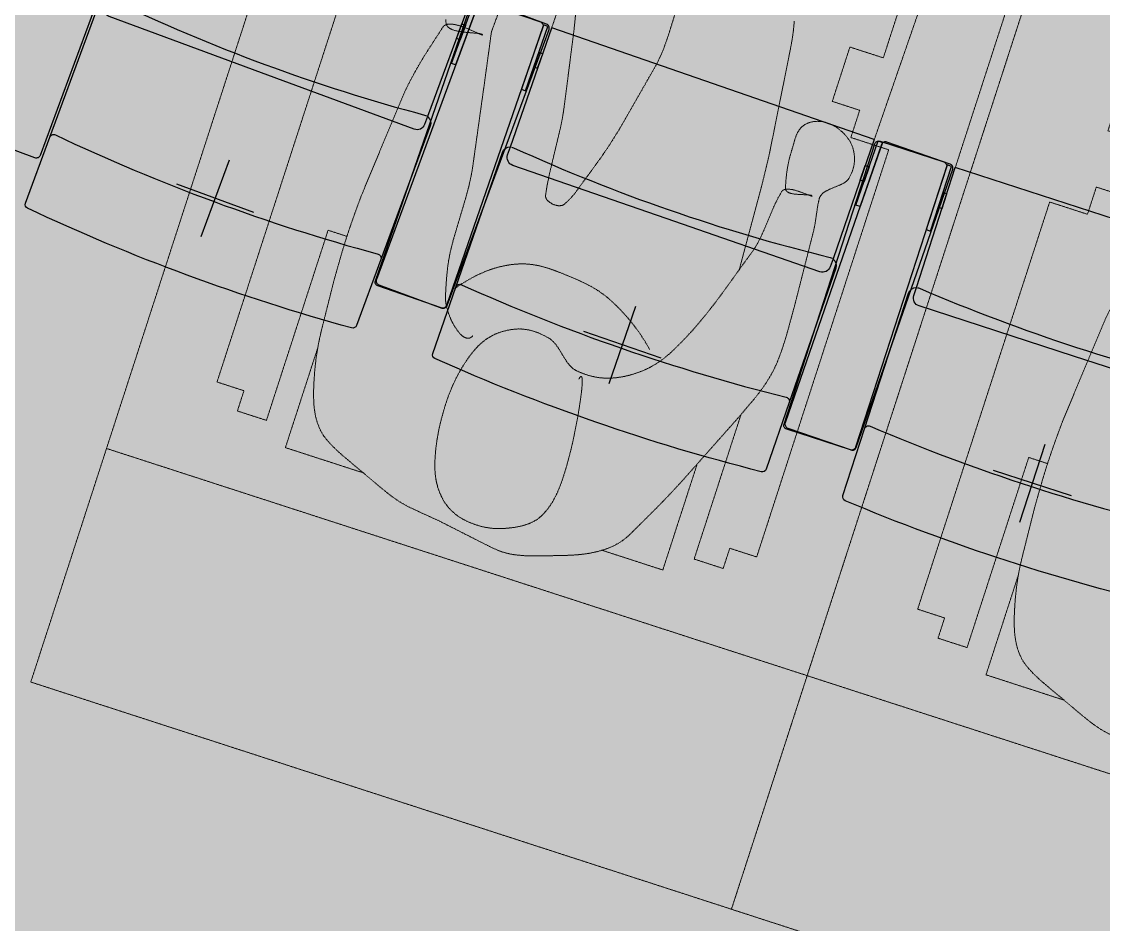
# Model space of a CAD drawing. Header units: millimetres. Extents: x 833941507 to 1669051331, y 817666127 to 1636299673.
# Drawn here: x 834550204 to 834551526, y 817990936 to 817992039 of the extents above; entities that cross this region are included whole.
import ezdxf

# ---------------------------------------------------------------- set-up
doc = ezdxf.new("R2010")
doc.units = ezdxf.units.MM
doc.header["$LTSCALE"] = 3
doc.linetypes.add('DASH', pattern=[0.35, 0.25, -0.1])
for name, color, linetype in [('CA_FURN', 9, 'Continuous'), ('UAJ-00XREF', 7, 'Continuous'), ('UAJ-90.7FURN', 8, 'Continuous')]:
    doc.layers.add(name, color=color, linetype=linetype)
for name, color, linetype, lineweight in [('Hatch (LTC&CB)', 252, 'Continuous', 35), ('UAJ-23FLOR-h', 251, 'Continuous', 9), ('UAJ-97FURN', 9, 'Continuous', 13)]:
    doc.layers.add(name, color=color, linetype=linetype, lineweight=lineweight)
doc.layers.add('UAJ-00ANNO-y', color=7, linetype='DASH', lineweight=15, true_color=0x999999)

# ---------------------------------------------------------------- blocks, each defined once
blk = doc.blocks.new('GBP-LTC-LB01')
at = {"layer": 'UAJ-23FLOR-h'}
h = blk.add_hatch(dxfattribs=at)
h.set_pattern_fill('EARTH,_O', color=256, scale=180, angle=45)
h.set_pattern_definition([(48.9989, (834576001.8, 818046085.3), (-112.727, 1612.5107), [1143, -1143]), (48.9989, (834575678.3, 818046366.6), (-112.727, 1612.5107), [1143, -1143]), (48.9989, (834575354.8, 818046647.8), (-112.727, 1612.5107), [1143, -1143]), (138.9989, (834575340.7, 818046849.3), (-1612.5107, -112.727), [1143, -1143]), (138.9989, (834575621.9, 818047172.8), (-1612.5107, -112.727), [1143, -1143]), (138.9989, (834575903.1, 818047496.3), (-1612.5107, -112.727), [1143, -1143])])
h.paths.add_polyline_path([(834572173.1, 818200349.2), (834310583.7, 818182062.1), (834331502.2, 817882831.7), (834364939.7, 817885169.2), (834473095.7, 818011283.6), (834480533.7, 818020120.4), (834485095.1, 818025709.5), (834491375.7, 818033619), (834497063.4, 818041013), (834493145.8, 818043678.7), (834512788.5, 818074029.2), (834518712.5, 818083675.2), (834526231.3, 818096325.1), (834534646, 818111073), (834545956, 818131981.3), (834557204.6, 818154198.8), (834564040, 818168496.8), (834570941.2, 818183576.4), (834578367.8, 818200696.3)])
h.paths.add_polyline_path([(834382131.3, 817956470), (834418268.7, 817958996.1), (834422062.4, 817963855.9), (834428403, 817964299.4), (834467239.2, 818010695.6), (834466445.2, 818021738.8), (834476097.7, 818035709), (834485267.1, 818048983.2), (834487014.9, 818051460.4), (834497268.3, 818067303.4), (834492893.4, 818129890.1), (834448056.6, 818126755.7), (834416896.6, 818105052.1), (834382061.4, 818080789), (834386167.4, 818022059.2), (834377588.4, 818021459.5)], flags=16)
edge = h.paths.add_edge_path(flags=16)
edge.add_line((834540292.3, 818142076.1), (834533466.3, 818141614.1))
edge.add_line((834533466.3, 818141614.1), (834523258, 818143862.7))
edge.add_line((834523258, 818143862.7), (834525896.9, 818155838.9))
edge.add_arc((834558382.4, 818267025.4), 115835, 237.218398, 253.713127, ccw=False)
edge.add_line((834495664.9, 818169638.3), (834498267.6, 818132357))
edge.add_line((834498267.6, 818132357), (834496346.4, 818130135))
edge.add_line((834496346.4, 818130135), (834492879.9, 818129892.7))
edge.add_line((834492879.9, 818129892.7), (834494229.6, 818110587.6))
edge.add_line((834494229.6, 818110587.6), (834496326.1, 818110708.4))
edge.add_line((834496326.1, 818110708.4), (834498420.2, 818080753.6))
edge.add_line((834498420.2, 818080753.6), (834498046.1, 818080727.4))
edge.add_line((834498046.1, 818080727.4), (834498254.5, 818077746.4))
edge.add_line((834498254.5, 818077746.4), (834503061.1, 818078082.4))
edge.add_line((834503061.1, 818078082.4), (834504979.5, 818081212.1))
edge.add_line((834504979.5, 818081212.1), (834509429, 818088470.9))
edge.add_line((834509429, 818088470.9), (834515217.2, 818097913.6))
edge.add_line((834515217.2, 818097913.6), (834526067.4, 818116415.5))
edge.add_line((834526067.4, 818116415.5), (834532489.2, 818127888.7))
edge.add_line((834532489.2, 818127888.7), (834534830.9, 818132146.3))
edge.add_line((834534830.9, 818132146.3), (834540292.3, 818142076.1))
h = blk.add_hatch(dxfattribs=at)
h.set_pattern_fill('EARTH,_O', color=256, scale=180, angle=45)
h.set_pattern_definition([(45.0000001, (-1082349.7, 54794.9), (-3e-06, 1616.4461018), [1143, -1143]), (45.0000001, (-1082652.8, 55098), (-3e-06, 1616.4461018), [1143, -1143]), (45.0000001, (-1082955.9, 55401.1), (-3e-06, 1616.4461018), [1143, -1143]), (135.0000001, (-1082955.9, 55603.1), (-1616.4461018, -3e-06), [1143, -1143]), (135.0000001, (-1082652.8, 55906.2), (-1616.4461018, -3e-06), [1143, -1143]), (135.0000001, (-1082349.7, 56209.3), (-1616.4461018, -3e-06), [1143, -1143])])
h.paths.add_polyline_path([(834669469.3, 818015499.2), (834651080.8, 818014213.8), (834651091.3, 818014066), (834669479.8, 818015351.5)], flags=16)
edge = h.paths.add_edge_path()
edge.add_arc((834611763.6, 818123015.1), 22001.3, 94.00072, 118.68868)
edge.add_line((834601201.9, 818142315.5), (834593918.3, 818141228.4))
edge.add_arc((834611768.4, 818123014), 25502.7, 93.99716, 134.42127, ccw=False)
edge.add_line((834609990.7, 818148454.7), (834618164.4, 818149025.8))
edge.add_line((834618164.4, 818149025.8), (834618408.3, 818145534.9))
edge.add_line((834618408.3, 818145534.9), (834616365.4, 818145392.2))
edge.add_line((834616365.4, 818145392.2), (834616609.4, 818141900.7))
edge.add_line((834616609.4, 818141900.7), (834611621.5, 818141552.2))
edge.add_line((834611621.5, 818141552.2), (834611377.6, 818145043.1))
edge.add_line((834611377.6, 818145043.1), (834610228.6, 818144962.7))
h.paths.add_polyline_path([(834673232.9, 818197365.9), (834607546.5, 818192773.9), (834599172.5, 818174435.3), (834588349.1, 818152374.5), (834578621.5, 818133890.7), (834568418.3, 818115665.3), (834556456.7, 818095618.3), (834546606.4, 818080041.6), (834532219.3, 818058623.7), (834523692.2, 818046595.7), (834515683.5, 818035708.5), (834508244.2, 818025929.9), (834500656.3, 818016266.1), (834489786.8, 818002934.1), (834483448.3, 817995421.3), (834478637.6, 817989841.7), (834458453.8, 817967379.3), (834441506.5, 817949096.4), (834383075.7, 817886437.1), (834482026.7, 817893354.5), (834551919, 817920008.6), (834634905.1, 817930637.1), (834634023, 817939309.4), (834633770.1, 817941795.9), (834633577.7, 817943687), (834508697, 817930983.6), (834507053.5, 817930191.4), (834506409.5, 817939427), (834507656.9, 817945566.7), (834503417.1, 818006767), (834503064.4, 818011762.7), (834514052.9, 818025791.9), (834520784.7, 818034889.3), (834526318.9, 818042436.9), (834532381.7, 818050705.6), (834536345.7, 818056472.7), (834542258.4, 818065225.6), (834550405.9, 818077286.9), (834561579, 818095002), (834574522.7, 818117080), (834587768.9, 818140310.2), (834609774.1, 818143595), (834610002, 818140335.9), (834634252.5, 818142031.5), (834636806.9, 818105492.5), (834642791.5, 818105913.7), (834646278.6, 818056032.6), (834640293.2, 818055614.2), (834643382.3, 818011424.9), (834641138.4, 818011268), (834645775.8, 817944927.9), (834639048.4, 817944243.5), (834640362.1, 817931328.1), (834651070.4, 817932706.9), (834650587.7, 817936476.1), (834685105.7, 817940896.9), (834685588.5, 817937127.6), (834691373.8, 817937868.6)])
blk = doc.blocks.new('*U1202')
at = {"layer": 'UAJ-00ANNO-y'}
blk.add_lwpolyline([(337.6, -208.6), (587.1, -208.6, 0.414214), (597.1, -198.6), (597.1, 0), (597.1, 198.6, 0.414214), (587.1, 208.6), (337.6, 208.6)], format="xyb", dxfattribs=at)
at = {"layer": 'UAJ-90.7FURN'}
for p, q in [((337.6, 208.6), (337.6, -208.6)), ((0, 50), (0, -50)), ((-50, 0), (50, 0))]:
    blk.add_line(p, q, dxfattribs=at)
for points in [[(-30, 224), (-30, 306, -0.414214), (-25, 311), (334.8, 311, -0.414214), (339.8, 306), (339.8, 224, -0.414214), (334.8, 219), (-25, 219, -0.414214)], [(-86, -215.6), (-0.1, -215.6, 0.440414), (4.9, -210.1, -0.044339), (4.9, 210.1, 0.440414), (-0.1, 215.6), (-86, 215.6, 0.389351), (-91, 211, 0.042839), (-91, -211, 0.389351)], [(339.8, -306), (339.8, -224, 0.414214), (334.8, -219), (-25, -219, 0.414214), (-30, -224), (-30, -306, 0.414214), (-25, -311), (334.8, -311, 0.414214)]]:
    blk.add_lwpolyline(points, format="xyb", close=True, dxfattribs=at)
for points in [[(183.3, 209, 0.316066), (173.9, 215.6), (-0.1, 215.6)], [(183.5, 208.6), (173.2, 208.6, 0.414214), (163.2, 198.6), (163.2, 0), (163.2, -198.6, 0.414214), (173.2, -208.6), (183.5, -208.6)], [(183.8, -207.2, 0.064889), (183.9, -204.6, -0.046607), (183.9, 204.6, 0.066248), (183.8, 207.3)], [(-0.1, -215.6), (173.9, -215.6, 0.325586), (183.5, -208.6, -0.046607)], [(183.5, -208.6), (337.6, -208.6, 0.414214)]]:
    blk.add_lwpolyline(points, format="xyb", dxfattribs=at)
for points in [[(337.6, 213.5), (337.6, 219), (254.5, 219), (254.5, 213.5)], [(304, 208.6), (304, 213.5), (285.2, 213.5), (285.2, 208.6)], [(304, -208.6), (304, -213.5), (285.2, -213.5), (285.2, -208.6)], [(337.6, -213.5), (337.6, -219), (254.5, -219), (254.5, -213.5)]]:
    blk.add_lwpolyline(points, close=True, dxfattribs=at)
blk.add_lwpolyline([(337.6, 208.6), (183.5, 208.6)], dxfattribs=at)
blk = doc.blocks.new('WH CH PLAN AT REAR')
at = {"layer": 'UAJ-00ANNO-y'}
for p, q in [((1400, 450), (0, 450)), ((1100, -450), (1100, 450)), ((1400, -450), (1400, 450)), ((1400, -450), (0, -450))]:
    blk.add_line(p, q, dxfattribs=at)
for points in [[(170, 103.5), (170, 224.1), (30.7, 224.1), (30.7, 268.9), (152.9, 268.9), (152.9, 305.7), (353.3, 305.7), (353.3, 262.8), (423.1, 262.8), (423.1, 298), (458.1, 298), (458.1, 346.6), (981.1, 346.6), (981.1, 312), (1007.1, 312), (1007.1, 274.7), (762.9, 274.7), (762.9, 250.5)], [(473.6, 217.3), (477.7, 215.6), (477.9, 215.5), (478, 215.4), (478.2, 215.3), (478.3, 215.3), (478.5, 215.2), (478.6, 215.1), (478.7, 215), (478.9, 214.9), (479, 214.8), (479.1, 214.7), (479.2, 214.7), (479.4, 214.6), (479.5, 214.5), (479.6, 214.3), (479.7, 214.2), (479.8, 214.1), (480, 214), (480.1, 213.9), (480.2, 213.8), (480.3, 213.7), (480.4, 213.6), (480.5, 213.4), (480.6, 213.3), (480.7, 213.2), (480.8, 213), (480.8, 212.9), (480.9, 212.8), (481, 212.6), (481.1, 212.5), (481.2, 212.4), (481.3, 212.2), (481.3, 212.1), (481.5, 211.8), (481.6, 211.5), (481.8, 211.1), (481.9, 210.8), (482, 210.5), (482.1, 210.2), (482.2, 209.8), (482.3, 209.5), (482.4, 209.1), (482.5, 208.7), (482.5, 208.3), (482.6, 208), (482.7, 207.6), (482.7, 207.2), (482.8, 206.4), (482.9, 205.6), (482.9, 204.7), (482.9, 203.8), (482.9, 203), (482.9, 202.1), (482.8, 201.1), (482.6, 199.3), (482.4, 197.3), (482.1, 195.4), (481.8, 193.4), (481.4, 191.5), (480.6, 187.6), (478.1, 176.9), (477.5, 174.1), (477.3, 172.9), (477.2, 172.3), (477.2, 171.7), (477.1, 171.3), (477.1, 171), (477.1, 170.8), (477.1, 170.6), (477.1, 170.4), (477.1, 170.2), (477.1, 170.1), (477.1, 170), (477.1, 169.9), (477.1, 169.8), (477.1, 169.7), (477.2, 169.7), (477.2, 169.6), (477.2, 169.5), (477.2, 169.5), (477.2, 169.4), (477.2, 169.3), (477.3, 169.3), (477.3, 169.2), (477.3, 169.1), (477.3, 169.1), (477.4, 169), (477.4, 169), (477.4, 169), (477.5, 168.9), (477.5, 168.9), (477.5, 168.8), (477.6, 168.8), (477.6, 168.8), (477.6, 168.8), (477.6, 168.8), (477.7, 168.7), (477.7, 168.7), (477.7, 168.7), (477.7, 168.7), (477.7, 168.8), (477.8, 168.8), (477.8, 168.8), (477.8, 168.8), (477.8, 168.8), (477.8, 168.9), (477.8, 168.9), (477.8, 168.9), (477.9, 169), (477.9, 169), (477.9, 169.1), (477.9, 169.1), (477.9, 169.2), (477.9, 169.2), (477.9, 169.3), (477.9, 169.5), (477.9, 169.6), (477.9, 169.8), (477.9, 170.2), (477.9, 170.6), (477.8, 171.7), (476.2, 185.9), (475.8, 190.4), (475.7, 192.7), (475.6, 195), (475.6, 197.3), (475.7, 199.5), (475.8, 201.7), (475.9, 202.8), (476, 203.9), (476.1, 204.9), (476.2, 205.9), (476.4, 206.9), (476.6, 207.9), (476.8, 208.8), (476.9, 209.3), (477.1, 209.7), (477.2, 210.2), (477.3, 210.6), (477.5, 211), (477.6, 211.5), (477.8, 211.9), (478, 212.3), (478.1, 212.6), (478.3, 213), (478.5, 213.4), (478.7, 213.7), (478.9, 214.1), (479.1, 214.4), (479.3, 214.6), (479.4, 214.7), (479.5, 214.9), (479.6, 215), (479.7, 215.2), (479.8, 215.3), (480, 215.5), (480.1, 215.6), (480.2, 215.7), (480.4, 215.9), (480.5, 216), (480.6, 216.1), (480.8, 216.3), (480.9, 216.4), (481, 216.5), (481.2, 216.6), (481.3, 216.7), (481.5, 216.8), (481.6, 216.9), (481.8, 217), (481.9, 217.1), (482.1, 217.2), (482.3, 217.3), (482.4, 217.4), (482.6, 217.5), (482.8, 217.5), (482.9, 217.6), (483.1, 217.7), (483.3, 217.7), (483.4, 217.8), (483.6, 217.9), (483.8, 217.9), (520.2, 227.6), (532.5, 230.5), (544.9, 233.1), (557.3, 235.4), (563.5, 236.4), (569.8, 237.3), (576, 238), (582.3, 238.6), (708.6, 249), (729.8, 249.9), (751, 250.4), (767.8, 250.5), (784.5, 250.2), (817.8, 249), (884.5, 244.5), (892.6, 243.7), (900.6, 242.8), (908.6, 241.6), (916.6, 240.3), (924.5, 238.7), (932.5, 237), (940.4, 235), (948.4, 232.9), (956.8, 230.5), (961, 229.1), (965.2, 227.6), (969.3, 226.1), (973.4, 224.4), (975.4, 223.5), (977.3, 222.5), (979.3, 221.5), (981.2, 220.5), (983.1, 219.5), (985, 218.4), (986.8, 217.2), (988.6, 216.1), (990.3, 214.8), (992, 213.6), (993.7, 212.2), (995.3, 210.9), (996.9, 209.5), (998.4, 208), (999.2, 207.2), (999.9, 206.5), (1000.6, 205.7), (1001.3, 204.9), (1002, 204.1), (1002.7, 203.2), (1003.4, 202.4), (1004, 201.6), (1004.6, 200.7), (1005.3, 199.8), (1005.9, 198.9), (1006.4, 198), (1008.3, 194.9), (1010.1, 191.7), (1011.9, 188.6), (1013.5, 185.4), (1015.1, 182.2), (1016.6, 178.9), (1019.4, 172.4), (1043, 114.3), (1046.1, 106.3), (1047.5, 102.3), (1048.9, 98.3), (1050.1, 94.2), (1051.3, 90.1), (1052.3, 86), (1052.7, 84), (1053.1, 81.9), (1054.1, 76.1), (1054.9, 70.3), (1059, 35.2), (1069.4, -30.7), (1070.6, -40.1), (1070.8, -42.5), (1071, -44.8), (1071, -47.1), (1071.1, -49.4), (1071, -51.7), (1070.9, -54.1), (1070.7, -56.4), (1070.5, -58.7), (1070.2, -61), (1069.9, -63.3), (1069.5, -65.6), (1069, -67.9), (1068, -72.4), (1066.9, -77), (1065.6, -81.6), (1064.2, -86.2), (1054.9, -113.6), (1049.6, -128.6), (1046.7, -135.9), (1045.2, -139.5), (1043.6, -143), (1041.9, -146.5), (1040.2, -150), (1038.3, -153.5), (1036.4, -156.9), (1034.3, -160.2), (1032.1, -163.6), (1029.8, -166.9), (1027.3, -170.1), (1026, -171.7), (1024.6, -173.3), (1023.3, -174.8), (1021.9, -176.3), (1020.4, -177.8), (1019, -179.2), (1017.5, -180.5), (1016, -181.8), (1014.4, -183.1), (1012.8, -184.3), (1011.2, -185.4), (1009.6, -186.6), (1007.9, -187.7), (1006.2, -188.7), (1004.5, -189.7), (1002.7, -190.7), (962.2, -211.6), (941.8, -221.6), (921.1, -231.2), (826.2, -272.7), (798.6, -284.1), (789.3, -287.5), (784.6, -289.1), (779.9, -290.6), (775.2, -292), (770.4, -293.2), (765.7, -294.3), (760.9, -295.3), (758.5, -295.7), (756.1, -296), (753.7, -296.4), (751.2, -296.6), (746.5, -297.1), (741.8, -297.4), (732.4, -297.8), (722.9, -297.9), (713.4, -297.8), (675.2, -296), (582.1, -290), (579.5, -289.8), (577, -289.5), (571.9, -288.9), (551.5, -285.5), (546.5, -284.8), (544, -284.6), (541.6, -284.3), (541.2, -284.3), (540.9, -284.3), (540.6, -284.3), (540.2, -284.3), (539.9, -284.3), (539.6, -284.3), (539.3, -284.4), (538.9, -284.4), (538.6, -284.5), (538.3, -284.5), (538, -284.6), (537.7, -284.7), (537.4, -284.8), (537, -284.8), (536.7, -284.9), (536.4, -285.1), (536.1, -285.2), (535.8, -285.3), (535.5, -285.4), (535.2, -285.6), (534.9, -285.7), (534.6, -285.9), (534.3, -286), (534, -286.2), (533.8, -286.3), (533.5, -286.5), (532.9, -286.9), (532.3, -287.3), (531.7, -287.7), (531.2, -288.1), (530.6, -288.6), (530.1, -289.1), (529.5, -289.6), (529, -290.1), (528.5, -290.6), (527.4, -291.7), (526.3, -292.8), (525.3, -294), (518, -302.6), (517, -303.7), (515.9, -304.8), (514.9, -305.9), (514.3, -306.4), (513.8, -306.9), (513.2, -307.3), (512.7, -307.8), (512.1, -308.2), (511.6, -308.6), (511, -309), (510.4, -309.4), (510.1, -309.5), (509.8, -309.7), (509.5, -309.9), (509.3, -310), (509, -310.2), (508.7, -310.3), (508.4, -310.4), (508.1, -310.6), (507.8, -310.7), (507.5, -310.8), (507.2, -310.9), (506.9, -311), (506.5, -311.1), (506.2, -311.1), (505.9, -311.2), (505.6, -311.3), (503.8, -311.6), (502, -311.9), (500.1, -312.1), (498.2, -312.3), (497.2, -312.3), (496.3, -312.4), (495.3, -312.4), (494.3, -312.4), (493.3, -312.4), (492.3, -312.3), (491.3, -312.3), (490.3, -312.2), (489.3, -312.1), (488.3, -312), (487.3, -311.8), (486.3, -311.6), (485.3, -311.4), (484.2, -311.2), (483.2, -310.9), (482.1, -310.6), (481.1, -310.2), (480.1, -309.9), (479, -309.4), (477.9, -309), (476.9, -308.5), (475.8, -308), (474.7, -307.4), (473.7, -306.8), (472.7, -306.3), (471.7, -305.7), (470.8, -305.1), (469.9, -304.5), (469.1, -303.9), (468.2, -303.2), (467.4, -302.6), (466.7, -301.9), (465.9, -301.3), (465.2, -300.6), (464.5, -299.9), (463.8, -299.3), (463.2, -298.6), (462.5, -297.9), (461.9, -297.2), (461.3, -296.5), (460.8, -295.8), (460.2, -295), (459.7, -294.3), (459.2, -293.6), (458.7, -292.8), (458.2, -292.1), (457.8, -291.3), (457.3, -290.6), (456.5, -289), (455.7, -287.5), (454.9, -285.9), (454.2, -284.4), (453.8, -283.2), (453.3, -282.1), (452.9, -280.9), (452.5, -279.8), (452.1, -278.5), (451.7, -277.3), (451.4, -276.1), (451.1, -274.8), (450.8, -273.5), (450.6, -272.2), (450.4, -270.9), (450.2, -269.6), (450.1, -268.3), (450, -266.9), (450, -265.6), (450, -264.2), (450, -262.9), (450, -262.2), (450.1, -261.5), (450.2, -260.8), (450.2, -260.1), (450.3, -259.4), (450.4, -258.8), (450.6, -258.1), (450.7, -257.4), (450.8, -256.7), (451, -256), (451.2, -255.4), (451.4, -254.7), (451.6, -254), (451.8, -253.3), (452, -252.7), (452.3, -252), (452.5, -251.3), (452.8, -250.7), (453.1, -250), (453.4, -249.3), (453.7, -248.7), (454.1, -248), (454.4, -247.4), (454.8, -246.7), (455.2, -246.1), (455.6, -245.4), (456.1, -244.8), (456.5, -244.1), (457, -243.5), (457.5, -242.9), (457.9, -242.3), (458.4, -241.8), (458.9, -241.2), (459.4, -240.7), (459.9, -240.2), (460.4, -239.8), (460.9, -239.3), (461.4, -238.9), (462, -238.5), (462.5, -238.1), (463, -237.8), (463.6, -237.4), (464.1, -237.1), (464.7, -236.8), (465.2, -236.5), (465.8, -236.3), (466.4, -236), (466.9, -235.8), (467.5, -235.5), (468.1, -235.3), (468.7, -235.1), (469.3, -235), (469.9, -234.8), (470.5, -234.6), (471.1, -234.5), (471.7, -234.4), (472.3, -234.2), (472.9, -234.1), (474.1, -234), (475.4, -233.8), (476.6, -233.7), (477.9, -233.7), (479.1, -233.6), (480.4, -233.6), (482.9, -233.7), (493.1, -234.1), (495.5, -234.1), (498.4, -234.2), (501.4, -234.3), (504.4, -234.4), (507.4, -234.6), (510.3, -234.9), (513.3, -235.3), (516.3, -235.6), (519.3, -236.1), (525.1, -237.1), (530.9, -238.3), (536.5, -239.7), (541.9, -241.2), (542, -241.3), (542.1, -241.3), (542.3, -241.4), (542.4, -241.4), (542.5, -241.4), (542.6, -241.5), (542.7, -241.5), (542.8, -241.6), (542.9, -241.7), (543, -241.7), (543.1, -241.8), (543.2, -241.8), (543.3, -241.9), (543.4, -242), (543.5, -242), (543.5, -242.1), (543.6, -242.2), (543.7, -242.2), (543.8, -242.3), (543.9, -242.4), (543.9, -242.5), (544, -242.6), (544.1, -242.6), (544.2, -242.7), (544.2, -242.8), (544.3, -242.9), (544.4, -243), (544.4, -243.1), (544.5, -243.2), (544.5, -243.3), (544.6, -243.4), (544.7, -243.5), (544.7, -243.6), (544.8, -243.7), (544.8, -243.8), (544.9, -243.9), (544.9, -244), (545, -244.1), (545, -244.2), (545, -244.3), (545.1, -244.6), (545.2, -244.8), (545.3, -245), (545.3, -245.3), (545.4, -245.5), (545.4, -245.8), (545.5, -246.1), (545.5, -246.3), (545.6, -246.6), (545.6, -246.9), (545.6, -247.2), (545.6, -247.5), (545.6, -248), (545.6, -248.7), (545.6, -249.3), (545.6, -249.9), (545.5, -250.6), (545.5, -251.2), (545.4, -251.9), (545.3, -252.6), (545, -254), (544.8, -255.4), (544.4, -256.9), (544.1, -258.3), (543.3, -261.2), (540.8, -270.1), (540.6, -271.1), (540.5, -271.6), (540.4, -272.1), (540.3, -272.5), (540.3, -272.9), (540.2, -273), (540.2, -273.2), (540.2, -273.4), (540.2, -273.5), (540.2, -273.7), (540.2, -273.8), (540.2, -273.9), (540.2, -274), (540.2, -274), (540.2, -274.1), (540.2, -274.2), (540.2, -274.2), (540.2, -274.3), (540.2, -274.3), (540.2, -274.4), (540.3, -274.4), (540.3, -274.5), (540.3, -274.5), (540.3, -274.6), (540.3, -274.6), (540.3, -274.7), (540.4, -274.7), (540.4, -274.7), (540.4, -274.8), (540.4, -274.8), (540.5, -274.8), (540.5, -274.8), (540.5, -274.9), (540.6, -274.9), (540.6, -274.9), (540.6, -274.9), (540.6, -274.9), (540.7, -274.9), (540.7, -274.9), (540.7, -274.9), (540.7, -274.9), (540.7, -274.9), (540.8, -274.9), (540.8, -274.9), (540.8, -274.9), (540.8, -274.9), (540.8, -274.9), (540.9, -274.8), (540.9, -274.8), (540.9, -274.8), (540.9, -274.7), (540.9, -274.7), (540.9, -274.6), (540.9, -274.6), (541, -274.6), (541, -274.5), (541, -274.5), (541, -274.4), (541, -274.3), (541, -274.2), (541, -274.1), (541, -273.9), (541, -273.8), (541.1, -273.4), (541.1, -273), (541, -272.6), (540.5, -261.7), (540.4, -258.3), (540.4, -256.6), (540.4, -254.9), (540.4, -253.1), (540.6, -251.4), (540.7, -249.8), (540.8, -249), (540.9, -248.2), (541.1, -247.4), (541.2, -246.6), (541.4, -245.9), (541.5, -245.1), (541.7, -244.4), (541.9, -244.1), (542, -243.8), (542.1, -243.4), (542.2, -243.1), (542.3, -242.8), (542.5, -242.5), (542.6, -242.2), (542.7, -241.9), (542.9, -241.6), (543, -241.3), (543.2, -241.1), (543.4, -240.8), (543.5, -240.6), (543.7, -240.3), (543.8, -240.2), (543.9, -240.1), (544, -240), (544.1, -239.9), (544.2, -239.8), (544.3, -239.7), (544.4, -239.6), (544.5, -239.5), (544.6, -239.4), (544.7, -239.3), (544.8, -239.2), (544.9, -239.1), (545, -239), (545.1, -238.9), (545.2, -238.8), (545.3, -238.7), (545.4, -238.7), (545.6, -238.6), (545.7, -238.5), (545.8, -238.4), (545.9, -238.4), (546, -238.3), (546.2, -238.2), (546.3, -238.2), (546.4, -238.1), (546.6, -238.1), (546.7, -238), (546.8, -238), (547, -237.9), (547.1, -237.9), (547.2, -237.9), (547.4, -237.8), (549.9, -237.3), (552.4, -236.8), (557.4, -235.9), (562.5, -235.2), (567.6, -234.6), (598.6, -231.9), (603.7, -231.3), (608.8, -230.7), (613.9, -229.8), (616.4, -229.4), (618.9, -228.8), (621.4, -228.3), (623.9, -227.7), (626.4, -227), (628.8, -226.2), (694.3, -205), (716, -197.2), (729.3, -192), (742.4, -186.4), (755.4, -180.4), (768.2, -173.9), (772.3, -171.7), (776.4, -169.5), (780.3, -167.1), (784.1, -164.7), (787.8, -162.1), (789.6, -160.8), (791.4, -159.4), (793.1, -158), (794.9, -156.6), (796.6, -155.1), (798.3, -153.6), (799.9, -152.1), (801.6, -150.5), (803.2, -148.8), (804.8, -147.1), (806.3, -145.4), (807.9, -143.6), (809.4, -141.8), (810.9, -139.9), (812.4, -137.9), (813.9, -135.9), (815.3, -133.8), (816.8, -131.7), (818.2, -129.5), (819.6, -127.2), (821, -124.9), (822.3, -122.5), (823.3, -120.6), (824.2, -118.8), (825.1, -117), (826, -115.2), (826.7, -113.3), (827.5, -111.6), (828.2, -109.8), (828.8, -108), (829.4, -106.2), (830, -104.4), (830.5, -102.7), (830.9, -100.9), (831.3, -99.2), (831.7, -97.4), (832.1, -95.7), (832.4, -94), (832.6, -92.3), (832.9, -90.5), (833, -88.8), (833.2, -87.1), (833.3, -85.4), (833.4, -83.7), (833.4, -82), (833.5, -80.4), (833.4, -78.7), (833.4, -77), (833.2, -73.7), (833, -70.4), (832.6, -67.1), (832.5, -66.7), (832.5, -66.3), (832.4, -65.9), (832.3, -65.5), (832.2, -65.1), (832.1, -64.8), (831.9, -64), (831.7, -63.3), (831.5, -62.5), (831.2, -61.8), (830.9, -61.1), (830.6, -60.3), (830.2, -59.6), (829.9, -58.9), (829.5, -58.2), (829.1, -57.5), (828.7, -56.8), (828.3, -56.1), (827.8, -55.4), (826.9, -54), (825.9, -52.6), (824.8, -51.2), (823.7, -49.9), (821.5, -47.2), (814.5, -39.1), (812.4, -36.4), (811.3, -35), (810.3, -33.6), (809.4, -32.2), (808.9, -31.5), (808.5, -30.8), (808.1, -30.1), (807.7, -29.4), (807.3, -28.7), (807, -28), (806.7, -27.2), (806.3, -26.5), (806.1, -25.8), (805.8, -25), (805.5, -24.3), (805.3, -23.5), (805.2, -23.2), (805.1, -22.8), (805.1, -22.4), (805, -22), (804, -16.7), (803.6, -14), (803.3, -11.2), (803, -8.5), (803, -7.1), (802.9, -5.7), (802.8, -4.3), (802.8, -2.9), (802.8, -1.5), (802.9, 0), (803, 1.4), (803.1, 2.8), (803.2, 4.3), (803.4, 5.7), (803.6, 7.2), (803.9, 8.6), (804.2, 10.1), (804.5, 11.6), (804.9, 13.1), (805.4, 14.6), (805.8, 16.1), (806.4, 17.6), (807, 19.1), (807.6, 20.6), (808.3, 22.2), (809, 23.7), (809.9, 25.4), (810.8, 27.1), (811.7, 28.8), (812.7, 30.4), (813.7, 31.9), (814.6, 33.4), (815.6, 34.9), (816.7, 36.3), (817.7, 37.7), (818.8, 39), (819.8, 40.3), (820.9, 41.5), (822.1, 42.7), (823.2, 43.9), (824.4, 45), (825.5, 46.1), (826.7, 47.2), (828, 48.2), (829.2, 49.2), (830.4, 50.2), (831.7, 51.1), (833, 52), (834.3, 52.9), (835.7, 53.7), (837, 54.5), (838.4, 55.3), (839.8, 56), (841.2, 56.8), (842.7, 57.5), (844.1, 58.1), (845.6, 58.8), (847.1, 59.4), (851.9, 61.3), (856.7, 63), (861.5, 64.5), (866.4, 65.9), (871.3, 67.1), (876.3, 68.2), (881.3, 69.2), (886.4, 70.1), (891.4, 70.8), (896.5, 71.4), (901.6, 71.8), (906.7, 72.2), (911.8, 72.4), (916.9, 72.5), (922, 72.5), (927.1, 72.4), (935, 72.1), (942.8, 71.7), (950.6, 71), (958.3, 70.1), (966.1, 69), (970, 68.3), (973.9, 67.6), (977.8, 66.8), (981.7, 65.9), (985.7, 64.9), (989.6, 63.9), (995.3, 62.2), (998.1, 61.3), (1000.8, 60.3), (1003.4, 59.3), (1006, 58.2), (1008.6, 57.1), (1011.1, 55.8), (1012.3, 55.2), (1013.6, 54.5), (1014.8, 53.8), (1016, 53.1), (1017.2, 52.3), (1018.4, 51.5), (1019.7, 50.7), (1020.9, 49.9), (1022.1, 49), (1023.2, 48.1), (1024.4, 47.2), (1025.6, 46.2), (1026.8, 45.2), (1028, 44.1), (1029.2, 43), (1030.3, 41.9), (1031.5, 40.8), (1032.5, 39.7), (1033.6, 38.5), (1034.6, 37.4), (1035.5, 36.2), (1036.5, 35), (1037.3, 33.8), (1038.2, 32.6), (1039, 31.4), (1039.8, 30.2), (1040.5, 28.9), (1041.2, 27.7), (1041.9, 26.4), (1042.5, 25.1), (1043.1, 23.8), (1043.7, 22.5), (1044.2, 21.2), (1044.8, 19.9), (1045.2, 18.6), (1045.7, 17.3), (1046.1, 16), (1046.5, 14.6), (1046.9, 13.3), (1047.2, 12), (1047.5, 10.6), (1047.8, 9.3), (1048.1, 8), (1048.3, 6.6), (1048.7, 3.9), (1049, 1.3), (1049.3, -1.6), (1049.4, -4.4), (1049.5, -7.2), (1049.5, -10), (1049.5, -12.9), (1049.3, -15.8), (1049, -18.6), (1048.7, -21.5), (1048.2, -24.4), (1047.7, -27.4), (1047, -30.3), (1046.2, -33.2), (1045.3, -36.2), (1044.3, -39.2), (1043.2, -42.2), (1041.9, -45.2), (1040.6, -48.2), (1039.3, -51.1), (1037.9, -54), (1036.4, -56.7), (1034.9, -59.4), (1033.4, -62), (1032.6, -63.2), (1031.8, -64.4), (1030.9, -65.6), (1030.1, -66.8), (1029.2, -68), (1028.3, -69.1), (1027.4, -70.2), (1026.4, -71.3), (1025.5, -72.3), (1024.5, -73.3), (1023.4, -74.3), (1022.4, -75.2), (1021.3, -76.2), (1020.2, -77.1), (1019.1, -77.9), (1017.9, -78.8), (1016.7, -79.5), (1015.5, -80.3), (1014.2, -81), (1012.9, -81.7), (1011.3, -82.5), (1009.8, -83.2), (1008.2, -83.9), (1006.6, -84.6), (1005, -85.2), (1003.3, -85.8), (1001.7, -86.4), (1000, -86.9), (998.4, -87.4), (996.7, -87.8), (995, -88.2), (993.4, -88.6), (990, -89.3), (986.6, -89.9), (983.1, -90.4), (979.7, -90.8), (976.2, -91.1), (972.8, -91.3), (969.3, -91.5), (965.9, -91.6), (959, -91.6), (946.7, -91.4), (934.4, -90.8), (922.1, -90), (909.7, -88.8), (886.2, -85.9), (872.4, -83.8), (859.1, -81.5), (853.1, -80.3), (847.9, -79.1), (845.5, -78.5), (843.5, -77.9), (842.5, -77.6), (841.7, -77.3), (840.9, -77), (840.2, -76.8), (839.8, -76.6), (839.5, -76.5), (839.2, -76.3), (839, -76.2), (838.7, -76.1), (838.6, -76), (838.5, -75.9), (838.4, -75.9), (838.3, -75.8), (838.2, -75.7), (838.1, -75.7), (838, -75.6), (837.9, -75.5), (837.9, -75.5), (837.8, -75.4), (837.7, -75.3), (837.7, -75.3), (837.6, -75.2), (837.6, -75.1), (837.6, -75.1), (837.5, -75), (837.5, -74.9), (837.5, -74.9), (837.5, -74.8), (837.5, -74.7), (837.5, -74.7), (837.5, -74.6), (837.5, -74.6), (837.5, -74.5), (837.5, -74.4), (837.6, -74.4), (837.6, -74.3), (837.6, -74.2), (837.7, -74.2), (837.8, -74.1), (837.8, -74.1), (837.9, -74), (838, -74), (838.1, -73.9), (838.2, -73.8), (838.3, -73.8), (838.4, -73.7), (838.5, -73.7), (838.6, -73.6), (838.7, -73.5), (838.9, -73.5), (839, -73.4), (839.1, -73.4), (839.3, -73.3), (839.6, -73.2), (840, -73.1), (840.4, -73), (840.8, -72.9), (841.3, -72.8)], [(903.7, 242.4), (1031.6, 242.4), (1031.6, 141.4)], [(655.3, -218.2), (544.8, -212.4), (509.1, -209.6), (378.6, -194.5), (367.1, -192.9), (361.3, -192), (355.6, -190.9), (349.8, -189.7), (344.1, -188.3)], [(365.1, -46.8), (408, -47.4), (416.6, -47.2), (425.1, -46.9), (429.3, -46.6), (433.6, -46.2), (437.8, -45.7), (442, -45.2), (446.2, -44.5), (450.4, -43.7), (534.4, -26.1), (548.3, -22.7), (562.2, -19), (577.5, -14.5), (622.9, 0.4), (625.6, 1.3), (628.3, 2.3), (630.9, 3.4), (633.5, 4.6), (636.1, 5.8), (638.6, 7.1), (641.1, 8.5), (643.6, 9.9), (643.8, 10), (643.9, 10.1), (644.1, 10.3), (644.2, 10.4), (644.4, 10.5), (644.6, 10.6), (644.7, 10.8), (644.8, 10.9), (645, 11.1), (645.1, 11.2), (645.3, 11.4), (645.4, 11.5), (645.5, 11.7), (645.7, 11.9), (645.8, 12.1), (645.9, 12.2), (646, 12.4), (646.1, 12.6), (646.2, 12.8), (646.3, 13), (646.4, 13.2), (646.5, 13.4), (646.6, 13.6), (646.7, 13.8), (646.8, 14), (646.9, 14.2), (647, 14.4), (647.1, 14.6), (647.2, 15.1), (647.3, 15.5), (647.5, 16), (647.6, 16.5), (647.7, 17), (647.7, 17.5), (647.8, 18), (647.9, 18.5), (647.9, 19), (648, 19.5), (648, 20), (648, 20.5), (648, 21), (648, 21.6), (648, 22.1), (647.9, 22.6), (647.9, 23.1), (647.8, 23.7), (647.7, 24.2), (647.7, 24.7), (647.6, 25.2), (647.5, 25.7), (647.3, 26.2), (647.2, 26.7), (647.1, 27.2), (646.9, 27.7), (646.8, 28.2), (646.6, 28.6), (646.4, 29.1), (646.2, 29.5), (646, 30), (645.8, 30.4), (645.6, 30.8), (645.3, 31.2), (645.2, 31.4), (645.1, 31.6), (645, 31.8), (644.9, 32), (644.7, 32.1), (644.6, 32.3), (644.5, 32.5), (644.3, 32.6), (644.2, 32.8), (644, 33), (643.9, 33.1), (643.7, 33.3), (643.6, 33.4), (643.4, 33.5), (643.3, 33.7), (643.1, 33.8), (643, 33.9), (642.8, 34.1), (642.6, 34.2), (642.5, 34.3), (642.3, 34.4), (642.1, 34.5), (642, 34.6), (641.8, 34.7), (641.6, 34.7), (641.4, 34.8), (641.3, 34.9), (641.1, 34.9), (640.9, 35), (640.7, 35), (640.5, 35.1), (640.3, 35.1), (633.5, 36.2), (626.7, 37.2), (612.9, 38.7), (557.5, 43.1), (543.7, 44.7), (536.8, 45.7), (530, 46.9), (436.9, 64.4), (413.5, 69.5)], [(780.2, -144), (776.8, -140.2), (773.4, -136.4), (770.2, -132.5), (767, -128.6), (763.9, -124.6), (761, -120.5), (758.1, -116.4), (755.3, -112.3), (752.7, -108.1), (750.1, -103.8), (747.6, -99.5), (745.2, -95.1), (742.9, -90.7), (740.7, -86.3), (738.6, -81.8), (736.6, -77.2), (735.9, -75.5), (735.2, -73.8), (733.9, -70.3), (732.8, -66.8), (731.7, -63.2), (730.8, -59.6), (729.9, -56), (729.2, -52.4), (728.5, -48.7), (727.9, -45), (727.4, -41.4), (726.5, -33.9), (725.8, -26.5), (725.2, -19.1), (724.3, -3.9), (724.2, -0.1), (724.1, 3.7), (724.2, 7.5), (724.3, 11.3), (724.6, 15.1), (724.8, 17), (725, 18.9), (725.3, 20.8), (725.5, 22.7), (725.9, 24.6), (726.2, 26.5), (726.6, 28.5), (727.1, 30.4), (727.6, 32.3), (728.1, 34.2), (728.7, 36.1), (729.4, 38.1), (730.1, 40), (730.8, 41.9), (731.9, 44.5), (733, 47.1), (734.2, 49.6), (735.4, 52), (736.7, 54.4), (737.9, 56.7), (739.3, 59), (740.6, 61.3), (742, 63.5), (743.5, 65.7), (744.9, 67.8), (746.5, 69.9), (748, 72), (749.6, 74), (751.2, 76), (752.9, 77.9), (756.3, 81.7), (759.8, 85.4), (763.4, 89), (767.2, 92.5), (771, 95.9), (775, 99.3), (779, 102.6), (783.1, 105.8)], [(821.5, -274.7), (1007.1, -274.7), (1007.1, -312), (981.1, -312), (981.1, -346.6), (458.1, -346.6), (458.1, -298), (423.1, -298), (423.1, -262.8), (353.3, -262.8), (353.3, -305.7), (152.9, -305.7), (152.9, -268.9), (30.7, -268.9), (30.7, -224.1), (170, -224.1), (170, -79.8)], [(1031.6, -164.2), (1031.6, -242.4), (896.5, -242.4)]]:
    blk.add_lwpolyline(points, dxfattribs=at)
for points in [[(470.7, 159.6, 0.003139), (419.4, 157.3)], [(830.9, 66.6), (831.1, 66.7), (831.3, 66.8), (831.5, 66.9), (831.7, 67), (831.9, 67.1), (832.1, 67.2), (832.3, 67.3), (832.4, 67.4), (832.6, 67.5), (832.8, 67.6), (833, 67.7), (833.1, 67.9), (833.3, 68), (833.4, 68.1), (833.6, 68.2), (833.7, 68.3), (833.8, 68.5), (834, 68.6), (834.1, 68.7), (834.2, 68.9), (834.3, 69), (834.4, 69.1), (834.6, 69.3), (834.7, 69.4), (834.8, 69.5), (834.9, 69.7), (835, 69.8), (835, 70), (835.1, 70.1), (835.2, 70.3), (835.3, 70.4), (835.4, 70.6), (835.4, 70.8), (835.5, 70.9), (835.6, 71.1), (835.6, 71.2), (835.7, 71.4), (835.7, 71.6), (835.8, 71.7), (835.8, 71.9), (835.9, 72.1), (835.9, 72.2), (835.9, 72.4), (835.9, 72.6), (836, 72.8), (836, 72.9), (836, 73.1), (836, 73.3), (836, 73.5), (836, 73.7), (836, 73.8), (836, 74), (836, 74.2), (836, 74.4), (836, 74.8), (836, 75.2), (835.9, 75.6), (835.8, 76), (835.8, 76.4), (835.7, 76.8), (835.6, 77.2), (835.4, 77.6), (835.3, 78), (835.2, 78.4), (835, 78.9), (834.8, 79.3), (834.7, 79.7), (834.5, 80.2), (834.3, 80.6), (833.8, 81.5), (833.4, 82.4), (832.8, 83.3), (832.3, 84.2), (831.7, 85.2), (831.1, 86.1), (830.4, 87), (829.7, 88), (829, 88.9), (828.2, 89.9), (827.4, 90.8), (825.8, 92.7), (824, 94.5), (822.2, 96.4), (820.3, 98.2), (818.3, 99.9), (816.3, 101.6), (814.2, 103.2), (812.2, 104.8), (810.1, 106.2), (808, 107.6), (807, 108.2), (805.9, 108.9), (804.9, 109.4), (803.9, 110), (802.9, 110.5), (801.9, 111), (800.9, 111.5), (799.9, 111.9), (799, 112.3), (798, 112.6), (797.1, 112.9), (796.7, 113), (796.2, 113.2), (781.7, 117), (774.5, 118.8), (767.3, 120.4), (760.1, 121.9), (752.8, 123.1), (745.5, 124.1), (741.8, 124.5), (738.1, 124.8), (725, 125.6), (672.5, 126.9), (659.4, 127.6), (652.9, 128.2), (646.4, 128.8), (639.9, 129.7), (633.5, 130.7), (534.7, 148.1, -0.00073), (470.7, 159.6)]]:
    blk.add_lwpolyline(points, format="xyb", dxfattribs=at)
blk = doc.blocks.new('3A35X-MADL-P-LT-B01-0')
at = {"layer": 'CA_FURN', "xscale": -1.000000000000001, "rotation": 72.0362698093984}
for p in [(834551074.8, 817992425), (834551930.9, 817992147.4)]:
    blk.add_blockref('WH CH PLAN AT REAR', p, dxfattribs=at)
at = {"layer": 'UAJ-97FURN'}
for p, xscale, rotation in [((834550440.5, 817991823.1), -1.000000000000002, 249.7369272610596), ((834550938, 817991644.1), -1, 250.8849272610597), ((834551438.9, 817991475.1), -1, 252.0329272610596)]:
    blk.add_blockref('*U1202', p, dxfattribs=dict(at, xscale=xscale, rotation=rotation))

msp = doc.modelspace()

# ---------------------------------------------------------------- hatches: boundary and pattern name
at = {"layer": 'Hatch (LTC&CB)'}
h = msp.add_hatch(dxfattribs=at)
h.set_pattern_fill('ANSI38', color=256, scale=100)
h.set_pattern_definition([(318.99984, (834479093.73, 818230174.15), (208.29942, 239.6197), []), (48.99984, (834479093.73, 818230174.15), (176.97914, 687.53882), [793.75, -476.25])])
edge = h.paths.add_edge_path()
edge.add_line((834601196.2, 818142314.5), (834603754.3, 818142696.4))
edge.add_line((834603754.3, 818142696.4), (834603901.9, 818141707.3))
edge.add_line((834603901.9, 818141707.3), (834603810.5, 818141693.7))
edge.add_arc((834611763.3, 818123016.4), 20300, 113.06436, 141.35758)
edge.add_line((834595907.8, 818135692.9), (834595395.4, 818135656.9))
edge.add_line((834595395.4, 818135656.9), (834583111.7, 818114341))
edge.add_line((834583111.7, 818114341), (834578121.6, 818106513.9))
edge.add_line((834578121.6, 818106513.9), (834575731.7, 818102809.5))
edge.add_line((834575731.7, 818102809.5), (834574387.4, 818100726))
edge.add_line((834574387.4, 818100726), (834573114, 818098752.1))
edge.add_line((834573114, 818098752.1), (834573145.3, 818098730.6))
edge.add_line((834573145.3, 818098730.6), (834569989.1, 818093770.2))
edge.add_line((834569989.1, 818093770.2), (834566535, 818088385.7))
edge.add_line((834566535, 818088385.7), (834566514.1, 818088398.3))
edge.add_line((834566514.1, 818088398.3), (834558743.6, 818076256.6))
edge.add_line((834558743.6, 818076256.6), (834557653.4, 818074495.7))
edge.add_line((834557653.4, 818074495.7), (834553498.9, 818068288.6))
edge.add_line((834553498.9, 818068288.6), (834548580.9, 818060932.1))
edge.add_line((834548580.9, 818060932.1), (834544328.3, 818054726.3))
edge.add_line((834544328.3, 818054726.3), (834544332.1, 818054704.7))
edge.add_line((834544332.1, 818054704.7), (834540324.6, 818048716.7))
edge.add_line((834540324.6, 818048716.7), (834541041.3, 818048232.5))
edge.add_line((834541041.3, 818048232.5), (834540089.7, 818046823.8))
edge.add_line((834540089.7, 818046823.8), (834539737.6, 818047061.7))
edge.add_line((834539737.6, 818047061.7), (834533115.8, 818038377.7))
edge.add_line((834533115.8, 818038377.7), (834515221, 818015146.6))
edge.add_arc((834538026, 818000636.3), 27030, 147.53226, 176.18709)
edge.add_line((834511055.8, 818002433.7), (834511445, 817996891.2))
edge.add_line((834511445, 817996891.2), (834511474.1, 817996474.7))
edge.add_line((834511474.1, 817996474.7), (834508641.2, 817996276.6))
edge.add_line((834508641.2, 817996276.6), (834508910.7, 817992422.1))
edge.add_line((834508910.7, 817992422.1), (834511353.4, 817992956))
edge.add_line((834511353.4, 817992956), (834513357.7, 817964213))
edge.add_line((834513357.7, 817964213), (834513308.9, 817964209.6))
edge.add_line((834513308.9, 817964209.6), (834513879.4, 817955918.8))
edge.add_line((834513879.4, 817955918.8), (834514876.6, 817955988.5))
edge.add_line((834514876.6, 817955988.5), (834515053.1, 817953464.4))
edge.add_arc((834528221.1, 817954383), 13200, 183.99042, 259.83723)
edge.add_line((834525892, 817941390.1), (834525974.5, 817940578.7))
edge.add_line((834525974.5, 817940578.7), (834555356.3, 817943567.5))
edge.add_line((834555356.3, 817943567.5), (834594711.7, 817947570.8))
edge.add_line((834594711.7, 817947570.8), (834594754.2, 817947153))
edge.add_line((834594754.2, 817947153), (834616096.9, 817949324))
edge.add_line((834616096.9, 817949324), (834631854.2, 817950926.8))
edge.add_line((834631854.2, 817950926.8), (834631836.7, 817951177.2))
edge.add_line((834631836.7, 817951177.2), (834639760.4, 817951731.1))
edge.add_line((834639760.4, 817951731.1), (834640507, 817944391.6))
edge.add_line((834640507, 817944391.6), (834508703.6, 817930984.3))
edge.add_line((834508703.6, 817930984.3), (834508663.5, 817930982.2))
edge.add_line((834508663.5, 817930982.2), (834507053.5, 817930191.4))
edge.add_line((834507053.5, 817930191.4), (834506409.5, 817939427))
edge.add_line((834506409.5, 817939427), (834507675, 817945699.3))
edge.add_line((834507675, 817945699.3), (834503067.5, 818011766.7))
edge.add_line((834503067.5, 818011766.7), (834515005.9, 818027008.3))
edge.add_line((834515005.9, 818027008.3), (834526318.9, 818042436.9))
edge.add_line((834526318.9, 818042436.9), (834533248.4, 818051887.5))
edge.add_line((834533248.4, 818051887.5), (834545204.9, 818069586.4))
edge.add_line((834545204.9, 818069586.4), (834551695.4, 818079200.6))
edge.add_line((834551695.4, 818079200.6), (834551700.7, 818079300.6))
edge.add_line((834551700.7, 818079300.6), (834554860.1, 818084257.5))
edge.add_line((834554860.1, 818084257.5), (834556162.9, 818086301.5))
edge.add_line((834556162.9, 818086301.5), (834561579.1, 818095002.2))
edge.add_line((834561579.1, 818095002.2), (834564610.2, 818100023.6))
edge.add_line((834564610.2, 818100023.6), (834566711.8, 818103505.3))
edge.add_line((834566711.8, 818103505.3), (834567221, 818104369.7))
edge.add_line((834567221, 818104369.7), (834571219.8, 818111331.3))
edge.add_line((834571219.8, 818111331.3), (834579233.6, 818125278.3))
edge.add_line((834579233.6, 818125278.3), (834584805.2, 818135090.8))
edge.add_line((834584805.2, 818135090.8), (834587768.4, 818140310.1))
edge.add_line((834587768.4, 818140310.1), (834593953.4, 818141233.4))
edge.add_arc((834611682.4, 818123278.8), 25232.6, 93.84603, 134.63794, ccw=False)
edge.add_line((834609989.9, 818148454.6), (834618164.1, 818149025.8))
edge.add_line((834618164.1, 818149025.8), (834618408, 818145534.9))
edge.add_line((834618408, 818145534.9), (834616365.1, 818145392.2))
edge.add_line((834616365.1, 818145392.2), (834616609.1, 818141900.7))
edge.add_line((834616609.1, 818141900.7), (834611621.3, 818141552.1))
edge.add_line((834611621.3, 818141552.1), (834611377.3, 818145043))
edge.add_arc((834611845.2, 818122938.1), 22109.9, 91.21252, 118.79258)
h = msp.add_hatch(color=256, dxfattribs=at)
h.dxf.hatch_style = 1
edge = h.paths.add_edge_path()
edge.add_line((834513358.8, 817964213.1), (834514805.3, 817964314.2))
edge.add_line((834514805.3, 817964314.2), (834514905.3, 817962883.3))
edge.add_line((834514905.3, 817962883.3), (834522016, 817959924.7))
edge.add_line((834522016, 817959924.7), (834527599.8, 817958234.8))
edge.add_line((834527599.8, 817958234.8), (834531627.4, 817957332))
edge.add_line((834531627.4, 817957332), (834538597.7, 817957185.8))
edge.add_line((834538597.7, 817957185.8), (834550283.8, 817958000.7))
edge.add_line((834550283.8, 817958000.7), (834576164.2, 817960699.3))
edge.add_arc((834571429.7, 818001700.9), 41274, 276.58696, 289.10478)
edge.add_line((834584938.5, 817962700.2), (834585387.4, 817962731.4))
edge.add_line((834585387.4, 817962731.4), (834585119.4, 817966565.5))
edge.add_line((834585119.4, 817966565.5), (834584671.7, 817966534.2))
edge.add_line((834584671.7, 817966534.2), (834582845.2, 817993361.9))
edge.add_line((834582845.2, 817993361.9), (834584586.7, 817993483.6))
edge.add_line((834584586.7, 817993483.6), (834584565.2, 817993788.2))
edge.add_line((834584565.2, 817993788.2), (834583546.6, 817993717))
edge.add_line((834583546.6, 817993717), (834579511.6, 818051438.3))
edge.add_line((834579511.6, 818051438.3), (834571357.1, 818050868.2))
edge.add_line((834571357.1, 818050868.2), (834571728.4, 818045556.2))
edge.add_line((834571728.4, 818045556.2), (834551421, 818044136.6))
edge.add_line((834551421, 818044136.6), (834550915.4, 818053251.1))
edge.add_line((834550915.4, 818053251.1), (834550067.4, 818053191.9))
edge.add_line((834550067.4, 818053191.9), (834547980.3, 818050328.4))
edge.add_line((834547980.3, 818050328.4), (834547993.7, 818050137.1))
edge.add_line((834547993.7, 818050137.1), (834537098.8, 818035335.1))
edge.add_line((834537098.8, 818035335.1), (834533115.8, 818038377.7))
edge.add_line((834533115.8, 818038377.7), (834521762.8, 818023639.2))
edge.add_line((834521762.8, 818023639.2), (834515226.4, 818015153.6))
edge.add_arc((834538313.1, 818000540.5), 27322.9, 147.66747, 176.02667)
edge.add_line((834511055.8, 818002433.7), (834511474.1, 817996474.7))
edge.add_line((834511474.1, 817996474.7), (834508641.2, 817996276.6))
edge.add_line((834508641.2, 817996276.6), (834508910.7, 817992422.1))
edge.add_line((834508910.7, 817992422.1), (834511349.4, 817992955.1))
edge.add_line((834511349.4, 817992955.1), (834511354.9, 817992876.6))
edge.add_line((834511354.9, 817992876.6), (834513358.7, 817964213.1))
edge.add_line((834513358.7, 817964213.1), (834513358.8, 817964213.1))

# ---------------------------------------------------------------- block references
msp.add_blockref('GBP-LTC-LB01', (0, 0))
at = {"layer": 'UAJ-00XREF', "ltscale": 10, "rotation": 8.262983694057247e-05}
msp.add_blockref('3A35X-MADL-P-LT-B01-0', (1179.7, -1203.5), dxfattribs=at)

doc.saveas('drawing.dxf')
